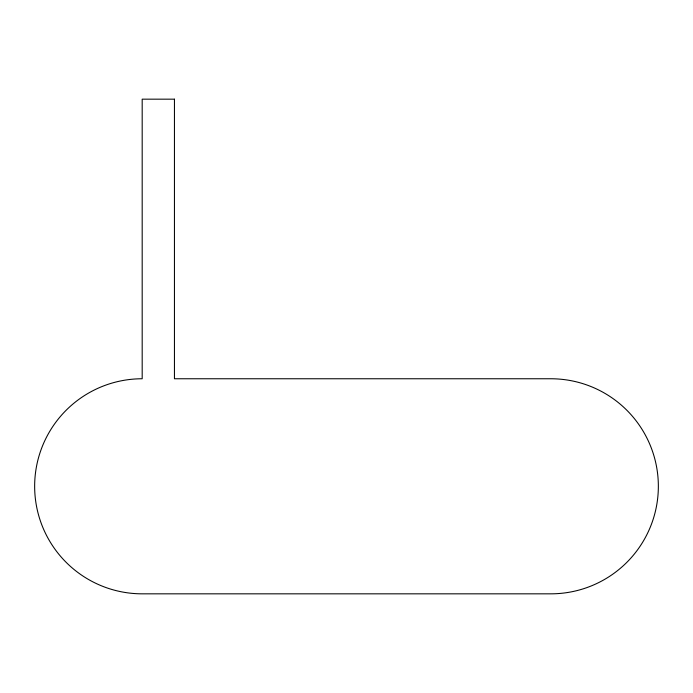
<?xml version="1.0" encoding="UTF-8"?>
<svg xmlns="http://www.w3.org/2000/svg" width="693" height="693" viewBox="0 0 693 693"><rect width="100%" height="100%" fill="white"/><g stroke="black" fill="none" stroke-linecap="round" stroke-linejoin="round"><path stroke-width="1.04" d="M174.445 99.168L142.186 99.168L142.186 378.759A107.536 107.536 0 0 0 34.65 486.295A107.536 107.536 0 0 0 142.186 593.832L550.814 593.832A107.536 107.536 0 0 0 658.35 486.295A107.536 107.536 0 0 0 550.814 378.759L174.445 378.759L174.445 99.168"/></g></svg>
